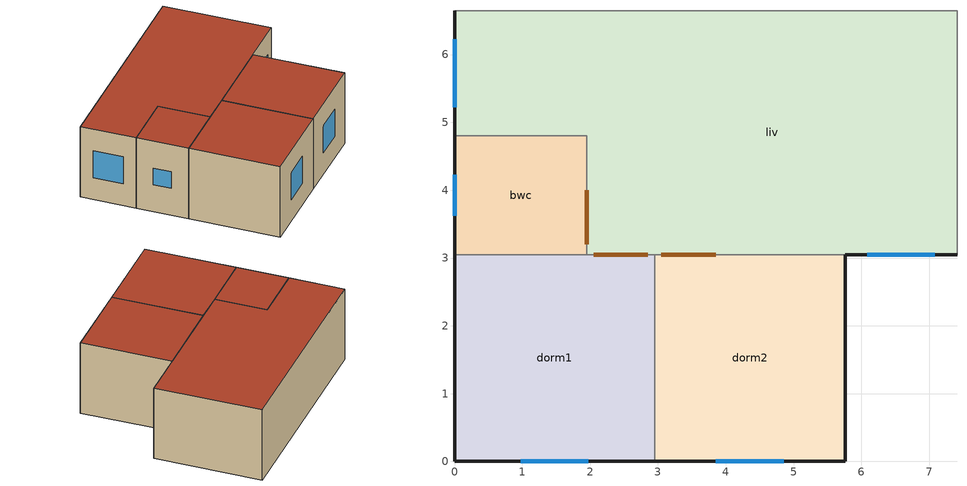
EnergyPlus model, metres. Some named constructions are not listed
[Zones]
bwc
 floor ground (floor): 1.95,4.8 1.95,3.05 0,3.05 0,4.8 z0
 wall outside (ext_wall): 0,4.8 0,3.05 z0:2.6
 wall to dorm1 (int_wall): 0,3.05 1.95,3.05 z0:2.6
 wall to liv (int_wall): 1.95,3.05 1.95,4.8 0,4.8 z0:2.6
 window (simple_window): 0,4.22 0,3.62 z1:1.6
 door inside (door_3cm): 1.95,3.2 1.95,4 z0:2.1
 roof outside (roof): 0,4.8 0,3.05 1.95,3.05 1.95,4.8 z2.6
dorm1
 floor ground (floor): 2.95,3.05 2.95,0 0,0 0,3.05 z0
 wall outside (ext_wall): 0,3.05 0,0 2.95,0 z0:2.6
 wall to dorm2 (int_wall): 2.95,0 2.95,3.05 z0:2.6
 wall to liv (int_wall): 2.95,3.05 1.95,3.05 z0:2.6
 window (simple_window): 0.97,0 1.98,0 z0.8:1.8
 door inside (door_3cm): 2.85,3.05 2.05,3.05 z0:2.1
 roof outside (roof): 0,3.05 0,0 2.95,0 2.95,3.05 z2.6
dorm2
 floor ground (floor): 5.76,3.05 5.76,0 2.95,0 2.95,3.05 z0
 wall outside (ext_wall): 2.95,0 5.76,0 5.76,3.05 z0:2.6
 wall to liv (int_wall): 5.76,3.05 2.95,3.05 z0:2.6
 window (simple_window): 3.86,0 4.86,0 z0.8:1.8
 door inside (door_3cm): 3.85,3.05 3.05,3.05 z0:2.1
 roof outside (roof): 2.95,3.05 2.95,0 5.76,0 5.76,3.05 z2.6
liv
 floor ground (floor): 7.41,6.65 7.41,3.05 1.95,3.05 1.95,4.8 0,4.8 0,6.65 z0
 wall outside (ext_wall): 5.76,3.05 7.41,3.05 / 0,6.65 0,4.8 z0:2.6
 wall adiabatic (int_wall): 7.41,3.05 7.41,6.65 0,6.65 z0:2.6
 window (simple_window): 6.08,3.05 7.08,3.05 / 0,6.22 0,5.22 z0.8:1.8
 door inside (door_3cm): 3.05,3.05 3.85,3.05 z0:2.1
 roof outside (roof): 0,6.65 0,4.8 1.95,4.8 1.95,3.05 7.41,3.05 7.41,6.65 z2.6
[Zone] Multiplier=1
bwc; dorm1; dorm2; liv
